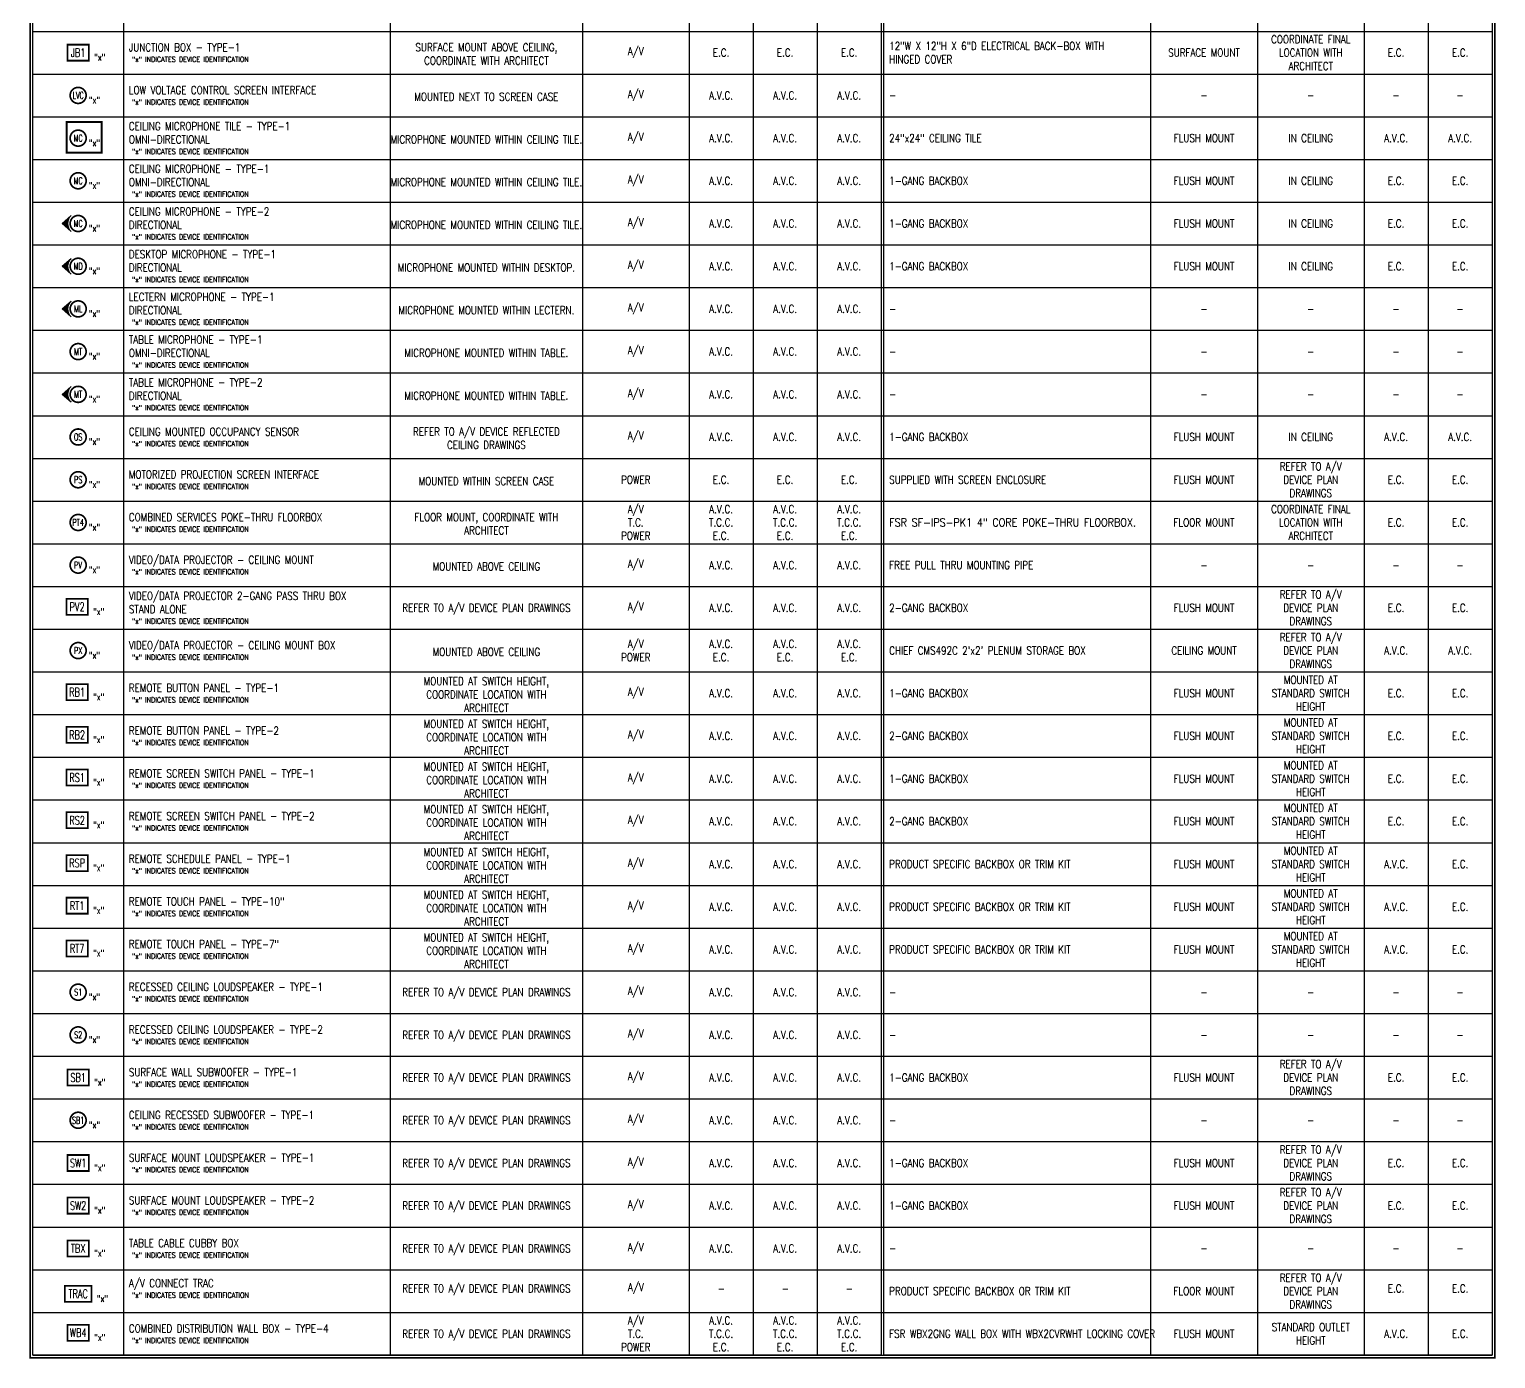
# Model space of a CAD drawing. Extents: x 0 to 73.7, y 0 to 29.5.
# Drawn here: x 58.8 to 73.11, y 3.16 to 16.13 of the extents above; entities that cross this region are included whole.
import ezdxf
from ezdxf.enums import TextEntityAlignment as Align

# ---------------------------------------------------------------- set-up
doc = ezdxf.new("R2010")
doc.units = 0
doc.header["$MEASUREMENT"] = 0
doc.layers.get('0').update_dxf_attribs({"linetype": 'CONTINUOUS'})
for name, color, linetype in [('AV-Anno-Text', 1, 'CONTINUOUS'), ('AV-Flor-Elec-Devc', 160, 'CONTINUOUS'), ('TEXT-MEDIUM', 1, 'CONTINUOUS'), ('TEXT-SMALL', 7, 'CONTINUOUS')]:
    doc.layers.add(name, color=color, linetype=linetype)
doc.styles.add('NARROW', font='ROMANS.shx', dxfattribs={"width": 0.8})
doc.styles.add('ROMANS', font='romans', dxfattribs={"width": 0.875})

# ---------------------------------------------------------------- blocks, each defined once
blk = doc.blocks.new('DEV-RND')
at = {"const_width": 0.02}
blk.add_lwpolyline([(-0.09375, 0, -1), (0.09375, 0, -1)], format="xyb", close=True, dxfattribs=at)
at = {"layer": 'TEXT-MEDIUM', "style": 'ROMANS', "width": 0.7}
blk.add_attdef('DEV-RND', text='', height=0.08, dxfattribs=at).set_placement((0, 0), align=Align.MIDDLE)
at = {"layer": 'TEXT-SMALL', "style": 'ROMANS', "width": 0.8}
blk.add_attdef('ID', (0.125, -0.09375), '', height=0.07812, dxfattribs=at)
blk = doc.blocks.new('DEV-RECT')
at = {"const_width": 0.02}
blk.add_lwpolyline([(-0.125, -0.09375), (0.125, -0.09375), (0.125, 0.09375), (-0.125, 0.09375)], close=True, dxfattribs=at)
at = {"layer": 'TEXT-MEDIUM', "style": 'ROMANS', "width": 0.7}
blk.add_attdef('DEV-RECT', text='', height=0.1, dxfattribs=at).set_placement((0, 0), align=Align.MIDDLE)
at = {"layer": 'TEXT-SMALL', "style": 'ROMANS', "width": 0.8}
blk.add_attdef('ID', (0.1875, -0.09375), '', height=0.07812, dxfattribs=at)
blk = doc.blocks.new('Dev-Round-Arrow')
h = blk.add_hatch(color=256)
edge = h.paths.add_edge_path()
edge.add_arc((0, 0), 0.124, -48.3614, 48.3614)
edge.add_line((0.082, 0.092), (0.186, 0))
edge.add_line((0.186, 0), (0.082, -0.092))
blk.add_lwpolyline([(0.082, -0.092, 0.449013), (0.082, 0.092), (0.186, 0)], format="xyb", close=True)
blk = doc.blocks.new('dev-wide')
at = {"const_width": 0.02}
blk.add_lwpolyline([(-0.15625, -0.09375), (0.15625, -0.09375), (0.15625, 0.09375), (-0.15625, 0.09375)], close=True, dxfattribs=at)
at = {"layer": 'TEXT-MEDIUM', "style": 'ROMANS', "width": 0.7}
blk.add_attdef('DEV-WIDE', text='', height=0.1, dxfattribs=at).set_placement((0, 0), align=Align.MIDDLE)
at = {"layer": 'TEXT-SMALL', "style": 'ROMANS', "width": 0.8}
blk.add_attdef('ID', (0.21875, -0.09375), '', height=0.07812, dxfattribs=at)

msp = doc.modelspace()

# ---------------------------------------------------------------- linework, layer by layer
at = {"linetype": 'Continuous'}
for p, q in [((59.719, 28.874), (59.719, 3.197)), ((62.323, 28.874), (62.323, 3.197)), ((64.198, 28.874), (64.198, 3.197)), ((65.24, 28.874), (65.24, 3.197)), ((65.865, 28.874), (65.865, 3.197)), ((66.49, 28.874), (66.49, 3.197)), ((69.745, 28.874), (69.745, 3.197)), ((70.787, 28.874), (70.787, 3.197)), ((71.829, 28.874), (71.829, 3.197)), ((72.454, 28.874), (72.454, 3.197)), ((58.834, 16.114), (73.079, 16.114)), ((58.834, 15.697), (73.079, 15.697)), ((58.834, 15.281), (73.079, 15.281)), ((58.834, 15.281), (73.079, 15.281)), ((58.834, 14.864), (73.079, 14.864)), ((58.834, 14.447), (73.079, 14.447)), ((58.834, 14.031), (73.079, 14.031)), ((58.834, 13.614), (73.079, 13.614)), ((58.834, 13.197), (73.079, 13.197)), ((58.834, 12.781), (73.079, 12.781)), ((58.834, 12.364), (73.079, 12.364)), ((58.834, 11.947), (73.079, 11.947)), ((58.834, 11.947), (73.079, 11.947)), ((58.834, 11.531), (73.079, 11.531)), ((58.834, 11.531), (73.079, 11.531)), ((58.834, 11.114), (73.079, 11.114)), ((58.834, 10.697), (73.079, 10.697)), ((58.834, 10.281), (73.079, 10.281)), ((58.834, 9.864), (73.079, 9.864)), ((58.834, 9.447), (73.079, 9.447)), ((58.834, 9.031), (73.079, 9.031)), ((58.834, 8.614), (73.079, 8.614)), ((58.834, 8.197), (73.079, 8.197)), ((58.834, 7.781), (73.079, 7.781)), ((58.834, 7.364), (73.079, 7.364)), ((58.834, 6.947), (73.079, 6.947)), ((58.834, 6.947), (73.079, 6.947)), ((58.834, 6.947), (73.079, 6.947)), ((58.834, 6.947), (73.079, 6.947)), ((58.834, 6.531), (73.079, 6.531)), ((58.834, 6.114), (73.079, 6.114)), ((58.834, 6.114), (73.079, 6.114)), ((58.834, 5.697), (73.079, 5.697)), ((58.834, 5.281), (73.079, 5.281)), ((58.834, 4.864), (73.079, 4.864)), ((58.834, 4.447), (73.079, 4.447)), ((58.834, 4.031), (73.079, 4.031)), ((58.834, 3.614), (73.079, 3.614)), ((58.834, 3.197), (73.079, 3.197)), ((58.834, 3.197), (67.115, 3.197))]:
    msp.add_line(p, q, dxfattribs=at)
at = {"const_width": 0.0167}
msp.add_lwpolyline([(58.808, 29.083), (73.105, 29.083), (73.105, 3.171), (58.808, 3.171)], close=True, dxfattribs=at)
for points in [[(58.834, 28.874), (67.115, 28.874), (67.115, 3.197), (58.834, 3.197)], [(67.141, 28.874), (73.079, 28.874), (73.079, 3.197), (67.141, 3.197)]]:
    msp.add_lwpolyline(points, close=True)
at = {"layer": 'AV-Flor-Elec-Devc', "const_width": 0.02}
msp.add_lwpolyline([(59.163, 15.229), (59.506, 15.229), (59.506, 14.93), (59.163, 14.93)], close=True, dxfattribs=at)

# ---------------------------------------------------------------- block references
at = {"layer": 'AV-Flor-Elec-Devc', "xscale": 0.833333333333333, "yscale": 0.833333333333333, "zscale": 0.833333333333333}
for name, p, values in [('DEV-RECT', (59.276, 15.906), {'DEV-RECT': 'JB1', 'ID': '"x"'}), ('DEV-RND', (59.276, 15.072), {'DEV-RND': 'MC', 'ID': '"x"'}), ('DEV-RND', (59.276, 14.656), {'DEV-RND': 'MC', 'ID': '"x"'}), ('DEV-RND', (59.276, 14.239), {'DEV-RND': 'MC', 'ID': '"x"'}), ('DEV-RND', (59.276, 13.822), {'DEV-RND': 'MD', 'ID': '"x"'}), ('DEV-RND', (59.276, 13.406), {'DEV-RND': 'ML', 'ID': '"x"'}), ('DEV-RND', (59.276, 12.989), {'DEV-RND': 'MT', 'ID': '"x"'}), ('DEV-RND', (59.276, 12.572), {'DEV-RND': 'MT', 'ID': '"x"'}), ('DEV-RND', (59.276, 12.156), {'DEV-RND': 'OS', 'ID': '"x"'}), ('DEV-RND', (59.276, 11.739), {'DEV-RND': 'PS', 'ID': '"x"'}), ('DEV-RND', (59.276, 10.906), {'DEV-RND': 'PV', 'ID': '"x"'}), ('DEV-RECT', (59.266, 10.499), {'DEV-RECT': 'PV2', 'ID': '"x"'}), ('DEV-RND', (59.276, 10.072), {'DEV-RND': 'PX', 'ID': '"x"'}), ('DEV-RECT', (59.266, 9.666), {'DEV-RECT': 'RB1', 'ID': '"x"'}), ('DEV-RECT', (59.266, 9.249), {'DEV-RECT': 'RB2', 'ID': '"x"'}), ('DEV-RECT', (59.266, 8.833), {'DEV-RECT': 'RS1', 'ID': '"x"'}), ('DEV-RECT', (59.266, 8.416), {'DEV-RECT': 'RS2', 'ID': '"x"'}), ('DEV-RECT', (59.266, 7.999), {'DEV-RECT': 'RSP', 'ID': '"x"'}), ('DEV-RECT', (59.266, 7.583), {'DEV-RECT': 'RT1', 'ID': '"x"'}), ('DEV-RECT', (59.266, 7.166), {'DEV-RECT': 'RT7', 'ID': '"x"'}), ('DEV-RND', (59.276, 6.739), {'DEV-RND': 'S1', 'ID': '"x"'}), ('DEV-RND', (59.276, 6.322), {'DEV-RND': 'S2', 'ID': '"x"'}), ('DEV-RECT', (59.276, 5.906), {'DEV-RECT': 'SB1', 'ID': '"x"'}), ('DEV-RECT', (59.276, 5.072), {'DEV-RECT': 'SW1', 'ID': '"x"'}), ('DEV-RECT', (59.276, 4.656), {'DEV-RECT': 'SW2', 'ID': '"x"'}), ('DEV-RECT', (59.276, 4.239), {'DEV-RECT': 'TBX', 'ID': '"x"'}), ('dev-wide', (59.276, 3.796), {'DEV-WIDE': 'TRAC', 'ID': '"x"'}), ('DEV-RECT', (59.276, 3.416), {'DEV-RECT': 'WB4', 'ID': '"x"'})]:
    msp.add_blockref(name, p, dxfattribs=at).add_auto_attribs(values)
at = {"layer": 'AV-Flor-Elec-Devc'}
ref = msp.add_blockref('DEV-RND', (59.276, 15.489), dxfattribs=dict(at, xscale=0.833333333333333, yscale=0.833333333333333, zscale=0.833333333333333))
ref.add_attrib('DEV-RND', 'LVC', dxfattribs={"layer": 'TEXT-MEDIUM', "height": 0.0667, "style": 'ROMANS', "width": 0.65}).set_placement((59.276, 15.489), align=Align.MIDDLE)
ref.add_attrib('ID', '"x"', (59.381, 15.411), dxfattribs={"layer": 'TEXT-SMALL', "height": 0.0651, "style": 'ROMANS', "width": 0.8})
at = {"layer": 'AV-Flor-Elec-Devc', "xscale": 0.833333333333333, "yscale": 0.833333333333333, "zscale": 0.833333333333333, "rotation": 180}
for p in [(59.276, 14.239), (59.276, 13.822), (59.276, 13.406), (59.276, 12.572)]:
    msp.add_blockref('Dev-Round-Arrow', p, dxfattribs=at)
at = {"layer": 'AV-Flor-Elec-Devc'}
ref = msp.add_blockref('DEV-RND', (59.276, 11.322), dxfattribs=dict(at, xscale=0.833333333333333, yscale=0.833333333333333, zscale=0.833333333333333))
ref.add_attrib('DEV-RND', 'PT4', dxfattribs={"layer": 'TEXT-MEDIUM', "height": 0.0667, "style": 'ROMANS', "width": 0.65}).set_placement((59.276, 11.322), align=Align.MIDDLE)
ref.add_attrib('ID', '"x"', (59.381, 11.244), dxfattribs={"layer": 'TEXT-SMALL', "height": 0.0651, "style": 'ROMANS', "width": 0.8})
ref = msp.add_blockref('DEV-RND', (59.276, 5.489), dxfattribs=dict(at, xscale=0.833333333333333, yscale=0.833333333333333, zscale=0.833333333333333))
ref.add_attrib('DEV-RND', 'SB1', dxfattribs={"layer": 'TEXT-MEDIUM', "height": 0.0667, "style": 'ROMANS', "width": 0.65}).set_placement((59.276, 5.489), align=Align.MIDDLE)
ref.add_attrib('ID', '"x"', (59.381, 5.411), dxfattribs={"layer": 'TEXT-SMALL', "height": 0.0651, "style": 'ROMANS', "width": 0.8})

# ---------------------------------------------------------------- texts
at = {"layer": 'AV-Anno-Text', "style": 'NARROW'}
for s, insert, char_height, width, attachment_point in [('JUNCTION BOX - TYPE-1\\P{\\H0.6563x;\\C7; "x" INDICATES DEVICE IDENTIFICATION}', (59.771, 15.906), 0.07812, 2.5, 4), ('SURFACE MOUNT ABOVE CEILING, COORDINATE WITH ARCHITECT', (63.261, 15.893), 0.07812, 1.77083, 5), ('A/V', (64.719, 15.906), 0.0781, 0.9375, 5), ('E.C.', (65.552, 15.906), 0.0781, 0.52083, 5), ('E.C.', (66.177, 15.906), 0.0781, 0.52083, 5), ('E.C.', (66.802, 15.906), 0.0781, 0.52083, 5), ('LOW VOLTAGE CONTROL SCREEN INTERFACE\\P{\\H0.6563x;\\C7; "x" INDICATES DEVICE IDENTIFICATION}', (59.771, 15.489), 0.07812, 2.5, 4), ('MOUNTED NEXT TO SCREEN CASE ', (63.261, 15.476), 0.07812, 1.77083, 5), ('A/V', (64.719, 15.489), 0.0781, 0.9375, 5), ('A.V.C.', (65.552, 15.489), 0.0781, 0.52083, 5), ('A.V.C.', (66.177, 15.489), 0.0781, 0.52083, 5), ('A.V.C.', (66.802, 15.489), 0.0781, 0.52083, 5), ('CEILING MICROPHONE TILE - TYPE-1\\POMNI-DIRECTIONAL\\P{\\H0.6563x;\\C7; "x" INDICATES DEVICE IDENTIFICATION}', (59.771, 15.072), 0.07812, 2.5, 4), ('MICROPHONE MOUNTED WITHIN CEILING TILE.', (63.261, 15.059), 0.07812, 1.77083, 5), ('A/V', (64.719, 15.072), 0.0781, 0.9375, 5), ('A.V.C.', (65.552, 15.072), 0.0781, 0.52083, 5), ('A.V.C.', (66.177, 15.072), 0.0781, 0.52083, 5), ('A.V.C.', (66.802, 15.072), 0.0781, 0.52083, 5), ('CEILING MICROPHONE - TYPE-1\\POMNI-DIRECTIONAL\\P{\\H0.6563x;\\C7; "x" INDICATES DEVICE IDENTIFICATION}', (59.771, 14.656), 0.07812, 2.5, 4), ('MICROPHONE MOUNTED WITHIN CEILING TILE.', (63.261, 14.643), 0.07812, 1.77083, 5), ('A/V', (64.719, 14.656), 0.0781, 0.9375, 5), ('A.V.C.', (65.552, 14.656), 0.0781, 0.52083, 5), ('A.V.C.', (66.177, 14.656), 0.0781, 0.52083, 5), ('A.V.C.', (66.802, 14.656), 0.0781, 0.52083, 5), ('CEILING MICROPHONE - TYPE-2\\PDIRECTIONAL\\P{\\H0.6563x;\\C7; "x" INDICATES DEVICE IDENTIFICATION}', (59.771, 14.239), 0.07812, 2.5, 4), ('MICROPHONE MOUNTED WITHIN CEILING TILE.', (63.261, 14.226), 0.07812, 1.77083, 5), ('A/V', (64.719, 14.239), 0.0781, 0.9375, 5), ('A.V.C.', (65.552, 14.239), 0.0781, 0.52083, 5), ('A.V.C.', (66.177, 14.239), 0.0781, 0.52083, 5), ('A.V.C.', (66.802, 14.239), 0.0781, 0.52083, 5), ('DESKTOP MICROPHONE - TYPE-1\\PDIRECTIONAL\\P{\\H0.6563x;\\C7; "x" INDICATES DEVICE IDENTIFICATION}', (59.771, 13.822), 0.07812, 2.5, 4), ('A/V', (64.719, 13.822), 0.0781, 0.9375, 5), ('MICROPHONE MOUNTED WITHIN DESKTOP.', (63.261, 13.809), 0.07812, 1.77083, 5), ('A.V.C.', (65.552, 13.822), 0.0781, 0.52083, 5), ('A.V.C.', (66.177, 13.822), 0.0781, 0.52083, 5), ('A.V.C.', (66.802, 13.822), 0.0781, 0.52083, 5), ('LECTERN MICROPHONE - TYPE-1\\PDIRECTIONAL\\P{\\H0.6563x;\\C7; "x" INDICATES DEVICE IDENTIFICATION}', (59.771, 13.406), 0.07812, 2.5, 4), ('A/V', (64.719, 13.406), 0.0781, 0.9375, 5), ('MICROPHONE MOUNTED WITHIN LECTERN.', (63.261, 13.393), 0.07812, 1.77083, 5), ('A.V.C.', (65.552, 13.406), 0.0781, 0.52083, 5), ('A.V.C.', (66.177, 13.406), 0.0781, 0.52083, 5), ('A.V.C.', (66.802, 13.406), 0.0781, 0.52083, 5), ('TABLE MICROPHONE - TYPE-1\\POMNI-DIRECTIONAL\\P{\\H0.6563x;\\C7; "x" INDICATES DEVICE IDENTIFICATION}', (59.771, 12.989), 0.07812, 2.5, 4), ('A/V', (64.719, 12.989), 0.0781, 0.9375, 5), ('A.V.C.', (65.552, 12.989), 0.0781, 0.52083, 5), ('A.V.C.', (66.177, 12.989), 0.0781, 0.52083, 5), ('A.V.C.', (66.802, 12.989), 0.0781, 0.52083, 5), ('MICROPHONE MOUNTED WITHIN TABLE.', (63.261, 12.976), 0.07812, 1.77083, 5), ('TABLE MICROPHONE - TYPE-2\\PDIRECTIONAL\\P{\\H0.6563x;\\C7; "x" INDICATES DEVICE IDENTIFICATION}', (59.771, 12.572), 0.07812, 2.5, 4), ('MICROPHONE MOUNTED WITHIN TABLE.', (63.261, 12.559), 0.07812, 1.77083, 5), ('A/V', (64.719, 12.572), 0.0781, 0.9375, 5), ('A.V.C.', (65.552, 12.572), 0.0781, 0.52083, 5), ('A.V.C.', (66.177, 12.572), 0.0781, 0.52083, 5), ('A.V.C.', (66.802, 12.572), 0.0781, 0.52083, 5), ('CEILING MOUNTED OCCUPANCY SENSOR\\P{\\H0.6563x;\\C7; "x" INDICATES DEVICE IDENTIFICATION}', (59.771, 12.156), 0.07812, 2.5, 4), ('REFER TO A/V DEVICE REFLECTED CEILING DRAWINGS', (63.261, 12.143), 0.07812, 1.77083, 5), ('A/V', (64.719, 12.156), 0.0781, 0.9375, 5), ('A.V.C.', (65.552, 12.156), 0.0781, 0.52083, 5), ('A.V.C.', (66.177, 12.156), 0.0781, 0.52083, 5), ('A.V.C.', (66.802, 12.156), 0.0781, 0.52083, 5), ('MOTORIZED PROJECTION SCREEN INTERFACE\\P{\\H0.6563x;\\C7; "x" INDICATES DEVICE IDENTIFICATION}', (59.771, 11.739), 0.07812, 2.5, 4), ('MOUNTED WITHIN SCREEN CASE', (63.261, 11.726), 0.07812, 1.77083, 5), ('POWER', (64.719, 11.739), 0.0781, 0.9375, 5), ('E.C.', (65.552, 11.739), 0.0781, 0.52083, 5), ('E.C.', (66.177, 11.739), 0.0781, 0.52083, 5), ('E.C.', (66.802, 11.739), 0.0781, 0.52083, 5), ('A/V\\PT.C.\\PPOWER', (64.719, 11.322), 0.0781, 0.9375, 5), ('A.V.C.\\PT.C.C.\\PE.C.', (65.552, 11.322), 0.0781, 0.52083, 5), ('A.V.C.\\PT.C.C.\\PE.C.', (66.177, 11.322), 0.0781, 0.52083, 5), ('A.V.C.\\PT.C.C.\\PE.C.', (66.802, 11.322), 0.0781, 0.52083, 5), ('COMBINED SERVICES POKE-THRU FLOORBOX\\P{\\H0.6563x;\\C7; "x" INDICATES DEVICE IDENTIFICATION}', (59.771, 11.322), 0.07812, 2.5, 4), ('FLOOR MOUNT, COORDINATE WITH ARCHITECT', (63.261, 11.309), 0.07812, 1.77083, 5), ('VIDEO/DATA PROJECTOR - CEILING MOUNT\\P{\\H0.6563x;\\C7; "x" INDICATES DEVICE IDENTIFICATION}', (59.771, 10.906), 0.07812, 2.5, 4), ('MOUNTED ABOVE CEILING', (63.261, 10.893), 0.07812, 1.77083, 5), ('A/V', (64.719, 10.906), 0.0781, 0.9375, 5), ('A.V.C.', (65.552, 10.906), 0.0781, 0.52083, 5), ('A.V.C.', (66.177, 10.906), 0.0781, 0.52083, 5), ('A.V.C.', (66.802, 10.906), 0.0781, 0.52083, 5), ('VIDEO/DATA PROJECTOR 2-GANG PASS THRU BOX\\PSTAND ALONE\\P{\\H0.6563x;\\C7; "x" INDICATES DEVICE IDENTIFICATION}', (59.771, 10.489), 0.07812, 2.5, 4), ('REFER TO A/V DEVICE PLAN DRAWINGS', (63.261, 10.476), 0.07812, 1.77083, 5), ('A/V', (64.719, 10.489), 0.0781, 0.9375, 5), ('A.V.C.', (65.552, 10.489), 0.0781, 0.52083, 5), ('A.V.C.', (66.177, 10.489), 0.0781, 0.52083, 5), ('A.V.C.', (66.802, 10.489), 0.0781, 0.52083, 5), ('VIDEO/DATA PROJECTOR - CEILING MOUNT BOX\\P{\\H0.6563x;\\C7; "x" INDICATES DEVICE IDENTIFICATION}', (59.771, 10.072), 0.07812, 2.5, 4), ('A/V\\PPOWER', (64.719, 10.072), 0.0781, 0.9375, 5), ('A.V.C.\\PE.C.', (65.552, 10.072), 0.0781, 0.52083, 5), ('A.V.C.\\PE.C.', (66.177, 10.072), 0.0781, 0.52083, 5), ('A.V.C.\\PE.C.', (66.802, 10.072), 0.0781, 0.52083, 5), ('MOUNTED ABOVE CEILING', (63.261, 10.059), 0.07812, 1.77083, 5), ('REMOTE BUTTON PANEL - TYPE-1\\P{\\H0.6563x;\\C7; "x" INDICATES DEVICE IDENTIFICATION}', (59.771, 9.656), 0.07812, 2.5, 4), ('MOUNTED AT SWITCH HEIGHT, COORDINATE LOCATION WITH ARCHITECT', (63.261, 9.643), 0.07812, 1.77083, 5), ('A/V', (64.719, 9.656), 0.0781, 0.9375, 5), ('A.V.C.', (65.552, 9.656), 0.0781, 0.52083, 5), ('A.V.C.', (66.177, 9.656), 0.0781, 0.52083, 5), ('A.V.C.', (66.802, 9.656), 0.0781, 0.52083, 5), ('REMOTE BUTTON PANEL - TYPE-2\\P{\\H0.6563x;\\C7; "x" INDICATES DEVICE IDENTIFICATION}', (59.771, 9.239), 0.07812, 2.5, 4), ('MOUNTED AT SWITCH HEIGHT, COORDINATE LOCATION WITH ARCHITECT', (63.261, 9.226), 0.07812, 1.77083, 5), ('A/V', (64.719, 9.239), 0.0781, 0.9375, 5), ('A.V.C.', (65.552, 9.239), 0.0781, 0.52083, 5), ('A.V.C.', (66.177, 9.239), 0.0781, 0.52083, 5), ('A.V.C.', (66.802, 9.239), 0.0781, 0.52083, 5), ('REMOTE SCREEN SWITCH PANEL - TYPE-1\\P{\\H0.6563x;\\C7; "x" INDICATES DEVICE IDENTIFICATION}', (59.771, 8.822), 0.07812, 2.5, 4), ('MOUNTED AT SWITCH HEIGHT, COORDINATE LOCATION WITH ARCHITECT', (63.261, 8.809), 0.07812, 1.77083, 5), ('A/V', (64.719, 8.822), 0.0781, 0.9375, 5), ('A.V.C.', (65.552, 8.822), 0.0781, 0.52083, 5), ('A.V.C.', (66.177, 8.822), 0.0781, 0.52083, 5), ('A.V.C.', (66.802, 8.822), 0.0781, 0.52083, 5), ('REMOTE SCREEN SWITCH PANEL - TYPE-2\\P{\\H0.6563x;\\C7; "x" INDICATES DEVICE IDENTIFICATION}', (59.771, 8.406), 0.07812, 2.5, 4), ('MOUNTED AT SWITCH HEIGHT, COORDINATE LOCATION WITH ARCHITECT', (63.261, 8.393), 0.07812, 1.77083, 5), ('A/V', (64.719, 8.406), 0.0781, 0.9375, 5), ('A.V.C.', (65.552, 8.406), 0.0781, 0.52083, 5), ('A.V.C.', (66.177, 8.406), 0.0781, 0.52083, 5), ('A.V.C.', (66.802, 8.406), 0.0781, 0.52083, 5), ('REMOTE SCHEDULE PANEL - TYPE-1\\P{\\H0.6563x;\\C7; "x" INDICATES DEVICE IDENTIFICATION}', (59.771, 7.989), 0.07812, 2.5, 4), ('MOUNTED AT SWITCH HEIGHT, COORDINATE LOCATION WITH ARCHITECT', (63.261, 7.976), 0.07812, 1.77083, 5), ('A/V', (64.719, 7.989), 0.0781, 0.9375, 5), ('A.V.C.', (65.552, 7.989), 0.0781, 0.52083, 5), ('A.V.C.', (66.177, 7.989), 0.0781, 0.52083, 5), ('A.V.C.', (66.802, 7.989), 0.0781, 0.52083, 5), ('REMOTE TOUCH PANEL - TYPE-10"\\P{\\H0.6563x;\\C7; "x" INDICATES DEVICE IDENTIFICATION}', (59.771, 7.572), 0.07812, 2.5, 4), ('MOUNTED AT SWITCH HEIGHT, COORDINATE LOCATION WITH ARCHITECT', (63.261, 7.559), 0.07812, 1.77083, 5), ('A/V', (64.719, 7.572), 0.0781, 0.9375, 5), ('A.V.C.', (65.552, 7.572), 0.0781, 0.52083, 5), ('A.V.C.', (66.177, 7.572), 0.0781, 0.52083, 5), ('A.V.C.', (66.802, 7.572), 0.0781, 0.52083, 5), ('MOUNTED AT SWITCH HEIGHT, COORDINATE LOCATION WITH ARCHITECT', (63.261, 7.143), 0.07812, 1.77083, 5), ('REMOTE TOUCH PANEL - TYPE-7"\\P{\\H0.6563x;\\C7; "x" INDICATES DEVICE IDENTIFICATION}', (59.771, 7.156), 0.07812, 2.5, 4), ('A/V', (64.719, 7.156), 0.0781, 0.9375, 5), ('A.V.C.', (65.552, 7.156), 0.0781, 0.52083, 5), ('A.V.C.', (66.177, 7.156), 0.0781, 0.52083, 5), ('A.V.C.', (66.802, 7.156), 0.0781, 0.52083, 5), ('RECESSED CEILING LOUDSPEAKER - TYPE-1\\P{\\H0.6563x;\\C7; "x" INDICATES DEVICE IDENTIFICATION}', (59.771, 6.739), 0.07812, 2.5, 4), ('REFER TO A/V DEVICE PLAN DRAWINGS', (63.261, 6.726), 0.07812, 1.77083, 5), ('A/V', (64.719, 6.739), 0.0781, 0.9375, 5), ('A.V.C.', (65.552, 6.739), 0.0781, 0.52083, 5), ('A.V.C.', (66.177, 6.739), 0.0781, 0.52083, 5), ('A.V.C.', (66.802, 6.739), 0.0781, 0.52083, 5), ('RECESSED CEILING LOUDSPEAKER - TYPE-2\\P{\\H0.6563x;\\C7; "x" INDICATES DEVICE IDENTIFICATION}', (59.771, 6.322), 0.07812, 2.5, 4), ('REFER TO A/V DEVICE PLAN DRAWINGS', (63.261, 6.309), 0.07812, 1.77083, 5), ('A/V', (64.719, 6.322), 0.0781, 0.9375, 5), ('A.V.C.', (65.552, 6.322), 0.0781, 0.52083, 5), ('A.V.C.', (66.177, 6.322), 0.0781, 0.52083, 5), ('A.V.C.', (66.802, 6.322), 0.0781, 0.52083, 5), ('SURFACE WALL SUBWOOFER - TYPE-1\\P{\\H0.6563x;\\C7; "x" INDICATES DEVICE IDENTIFICATION}', (59.771, 5.906), 0.07812, 2.5, 4), ('REFER TO A/V DEVICE PLAN DRAWINGS', (63.261, 5.893), 0.07812, 1.77083, 5), ('A/V', (64.719, 5.906), 0.0781, 0.9375, 5), ('A.V.C.', (65.552, 5.906), 0.0781, 0.52083, 5), ('A.V.C.', (66.177, 5.906), 0.0781, 0.52083, 5), ('A.V.C.', (66.802, 5.906), 0.0781, 0.52083, 5), ('CEILING RECESSED SUBWOOFER - TYPE-1\\P{\\H0.6563x;\\C7; "x" INDICATES DEVICE IDENTIFICATION}', (59.771, 5.489), 0.07812, 2.5, 4), ('REFER TO A/V DEVICE PLAN DRAWINGS', (63.261, 5.476), 0.07812, 1.77083, 5), ('A/V', (64.719, 5.489), 0.0781, 0.9375, 5), ('A.V.C.', (65.552, 5.489), 0.0781, 0.52083, 5), ('A.V.C.', (66.177, 5.489), 0.0781, 0.52083, 5), ('A.V.C.', (66.802, 5.489), 0.0781, 0.52083, 5), ('SURFACE MOUNT LOUDSPEAKER - TYPE-1\\P{\\H0.6563x;\\C7; "x" INDICATES DEVICE IDENTIFICATION}', (59.771, 5.072), 0.07812, 2.5, 4), ('REFER TO A/V DEVICE PLAN DRAWINGS', (63.261, 5.059), 0.07812, 1.77083, 5), ('A/V', (64.719, 5.072), 0.0781, 0.9375, 5), ('A.V.C.', (65.552, 5.072), 0.0781, 0.52083, 5), ('A.V.C.', (66.177, 5.072), 0.0781, 0.52083, 5), ('A.V.C.', (66.802, 5.072), 0.0781, 0.52083, 5), ('FLUSH MOUNT', (70.266, 5.072), 0.07812, 0.9375, 5), ('E.C.', (72.141, 5.072), 0.0781, 0.52083, 5), ('E.C.', (72.766, 5.072), 0.0781, 0.52083, 5), ('SURFACE MOUNT LOUDSPEAKER - TYPE-2\\P{\\H0.6563x;\\C7; "x" INDICATES DEVICE IDENTIFICATION}', (59.771, 4.656), 0.07812, 2.5, 4), ('REFER TO A/V DEVICE PLAN DRAWINGS', (63.261, 4.643), 0.07812, 1.77083, 5), ('A/V', (64.719, 4.656), 0.0781, 0.9375, 5), ('A.V.C.', (65.552, 4.656), 0.0781, 0.52083, 5), ('A.V.C.', (66.177, 4.656), 0.0781, 0.52083, 5), ('A.V.C.', (66.802, 4.656), 0.0781, 0.52083, 5), ('FLUSH MOUNT', (70.266, 4.656), 0.07812, 0.9375, 5), ('E.C.', (72.141, 4.656), 0.0781, 0.52083, 5), ('E.C.', (72.766, 4.656), 0.0781, 0.52083, 5), ('TABLE CABLE CUBBY BOX\\P{\\H0.6563x;\\C7; "x" INDICATES DEVICE IDENTIFICATION}', (59.771, 4.239), 0.07812, 2.5, 4), ('A/V', (64.719, 4.239), 0.0781, 0.9375, 5), ('REFER TO A/V DEVICE PLAN DRAWINGS', (63.261, 4.226), 0.07812, 1.77083, 5), ('A.V.C.', (65.552, 4.239), 0.0781, 0.52083, 5), ('A.V.C.', (66.177, 4.239), 0.0781, 0.52083, 5), ('A.V.C.', (66.802, 4.239), 0.0781, 0.52083, 5), ('A/V CONNECT TRAC\\P{\\H0.6563x;\\C7; "x" INDICATES DEVICE IDENTIFICATION}', (59.772, 3.848), 0.07812, 2.5, 4), ('REFER TO A/V DEVICE PLAN DRAWINGS', (63.261, 3.835), 0.07812, 1.77083, 5), ('A/V', (64.72, 3.848), 0.0781, 0.9375, 5), ('-', (65.553, 3.848), 0.0781, 0.52083, 5), ('-', (66.178, 3.848), 0.0781, 0.52083, 5), ('-', (66.803, 3.848), 0.0781, 0.52083, 5), ('A/V\\PT.C.\\PPOWER', (64.719, 3.406), 0.0781, 0.9375, 5), ('COMBINED DISTRIBUTION WALL BOX - TYPE-4\\P{\\H0.6563x;\\C7; "x" INDICATES DEVICE IDENTIFICATION}', (59.771, 3.406), 0.07812, 2.5, 4), ('REFER TO A/V DEVICE PLAN DRAWINGS', (63.261, 3.393), 0.07812, 1.77083, 5), ('A.V.C.\\PT.C.C.\\PE.C.', (65.552, 3.406), 0.0781, 0.52083, 5), ('A.V.C.\\PT.C.C.\\PE.C.', (66.177, 3.406), 0.0781, 0.52083, 5), ('A.V.C.\\PT.C.C.\\PE.C.', (66.802, 3.406), 0.0781, 0.52083, 5), ('FSR WBX2GNG WALL BOX WITH WBX2CVRWHT LOCKING COVER', (67.193, 3.406), 0.07812, 2.5, 4), ('FLUSH MOUNT', (70.266, 3.406), 0.07812, 0.9375, 5)]:
    msp.add_mtext(s, dxfattribs=dict(at, insert=insert, char_height=char_height, width=width, attachment_point=attachment_point))
at = {"layer": 'TEXT-MEDIUM'}
for s, insert, char_height, width, attachment_point, style in [('COORDINATE FINAL LOCATION WITH ARCHITECT', (71.308, 15.906), 0.07812, 0.9375, 5, 'NARROW'), ('12"W X 12"H X 6"D ELECTRICAL BACK-BOX WITH HINGED COVER', (67.193, 15.906), 0.07812, 2.5, 4, 'NARROW'), ('SURFACE MOUNT', (70.266, 15.906), 0.07812, 0.9375, 5, 'NARROW'), ('E.C.', (72.141, 15.906), 0.0781, 0.52083, 5, 'NARROW'), ('E.C.', (72.766, 15.906), 0.0781, 0.52083, 5, 'NARROW'), ('-', (67.193, 15.489), 0.0781, 2.5, 4, 'NARROW'), ('-', (70.266, 15.489), 0.0781, 0.9375, 5, 'NARROW'), ('-', (71.308, 15.489), 0.0781, 0.9375, 5, 'NARROW'), ('-', (72.141, 15.489), 0.0781, 0.52083, 5, 'NARROW'), ('-', (72.766, 15.489), 0.0781, 0.52083, 5, 'NARROW'), ('24"x24" CEILING TILE', (67.193, 15.072), 0.07812, 2.5, 4, 'NARROW'), ('FLUSH MOUNT', (70.266, 15.072), 0.07812, 0.9375, 5, 'NARROW'), ('IN CEILING', (71.308, 15.072), 0.0781, 0.9375, 5, 'NARROW'), ('A.V.C.', (72.141, 15.072), 0.0781, 0.52083, 5, 'NARROW'), ('A.V.C.', (72.766, 15.072), 0.0781, 0.52083, 5, 'NARROW'), ('1-GANG BACKBOX', (67.193, 14.656), 0.07812, 2.5, 4, 'NARROW'), ('FLUSH MOUNT', (70.266, 14.656), 0.07812, 0.9375, 5, 'NARROW'), ('IN CEILING', (71.308, 14.656), 0.0781, 0.9375, 5, 'NARROW'), ('E.C.', (72.141, 14.656), 0.0781, 0.52083, 5, 'NARROW'), ('E.C.', (72.766, 14.656), 0.0781, 0.52083, 5, 'NARROW'), ('1-GANG BACKBOX', (67.193, 14.239), 0.07812, 2.5, 4, 'NARROW'), ('FLUSH MOUNT', (70.266, 14.239), 0.07812, 0.9375, 5, 'NARROW'), ('IN CEILING', (71.308, 14.239), 0.0781, 0.9375, 5, 'NARROW'), ('E.C.', (72.141, 14.239), 0.0781, 0.52083, 5, 'NARROW'), ('E.C.', (72.766, 14.239), 0.0781, 0.52083, 5, 'NARROW'), ('1-GANG BACKBOX', (67.193, 13.822), 0.07812, 2.5, 4, 'NARROW'), ('FLUSH MOUNT', (70.266, 13.822), 0.07812, 0.9375, 5, 'NARROW'), ('IN CEILING', (71.308, 13.822), 0.0781, 0.9375, 5, 'NARROW'), ('E.C.', (72.141, 13.822), 0.0781, 0.52083, 5, 'NARROW'), ('E.C.', (72.766, 13.822), 0.0781, 0.52083, 5, 'NARROW'), ('-', (67.193, 13.406), 0.0781, 2.5, 4, 'NARROW'), ('-', (70.266, 13.406), 0.0781, 0.9375, 5, 'NARROW'), ('-', (71.308, 13.406), 0.0781, 0.9375, 5, 'NARROW'), ('-', (72.141, 13.406), 0.0781, 0.52083, 5, 'NARROW'), ('-', (72.766, 13.406), 0.0781, 0.52083, 5, 'NARROW'), ('-', (67.193, 12.989), 0.0781, 2.5, 4, 'NARROW'), ('-', (70.266, 12.989), 0.0781, 0.9375, 5, 'NARROW'), ('-', (71.308, 12.989), 0.0781, 0.9375, 5, 'NARROW'), ('-', (72.141, 12.989), 0.0781, 0.52083, 5, 'NARROW'), ('-', (72.766, 12.989), 0.0781, 0.52083, 5, 'NARROW'), ('-', (67.193, 12.572), 0.0781, 2.5, 4, 'NARROW'), ('-', (70.266, 12.572), 0.0781, 0.9375, 5, 'NARROW'), ('-', (71.308, 12.572), 0.0781, 0.9375, 5, 'NARROW'), ('-', (72.141, 12.572), 0.0781, 0.52083, 5, 'NARROW'), ('-', (72.766, 12.572), 0.0781, 0.52083, 5, 'NARROW'), ('1-GANG BACKBOX', (67.193, 12.156), 0.07812, 2.5, 4, 'NARROW'), ('FLUSH MOUNT', (70.266, 12.156), 0.07812, 0.9375, 5, 'NARROW'), ('IN CEILING', (71.308, 12.156), 0.0781, 0.9375, 5, 'NARROW'), ('A.V.C.', (72.141, 12.156), 0.0781, 0.52083, 5, 'NARROW'), ('A.V.C.', (72.766, 12.156), 0.0781, 0.52083, 5, 'NARROW'), ('REFER TO A/V DEVICE PLAN DRAWINGS', (71.308, 11.739), 0.07812, 0.9375, 5, 'NARROW'), ('SUPPLIED WITH SCREEN ENCLOSURE', (67.193, 11.739), 0.07812, 2.5, 4, 'NARROW'), ('FLUSH MOUNT', (70.266, 11.739), 0.07812, 0.9375, 5, 'NARROW'), ('E.C.', (72.141, 11.739), 0.0781, 0.52083, 5, 'NARROW'), ('E.C.', (72.766, 11.739), 0.0781, 0.52083, 5, 'NARROW'), ('COORDINATE FINAL LOCATION WITH ARCHITECT', (71.308, 11.322), 0.07812, 0.9375, 5, 'NARROW'), ('{\\C1;FSR SF-IPS-PK1 4" CORE POKE-THRU FLOORBOX. }', (67.193, 11.322), 0.07812, 2.5, 4, 'ROMANS'), ('FLOOR MOUNT', (70.266, 11.322), 0.07812, 0.9375, 5, 'NARROW'), ('E.C.', (72.141, 11.322), 0.0781, 0.52083, 5, 'NARROW'), ('E.C.', (72.766, 11.322), 0.0781, 0.52083, 5, 'NARROW'), ('FREE PULL THRU MOUNTING PIPE', (67.193, 10.906), 0.07812, 2.5, 4, 'NARROW'), ('-', (70.266, 10.906), 0.0781, 0.9375, 5, 'NARROW'), ('-', (71.308, 10.906), 0.0781, 0.9375, 5, 'NARROW'), ('-', (72.141, 10.906), 0.0781, 0.52083, 5, 'NARROW'), ('-', (72.766, 10.906), 0.0781, 0.52083, 5, 'NARROW'), ('REFER TO A/V DEVICE PLAN DRAWINGS', (71.308, 10.489), 0.07812, 0.9375, 5, 'NARROW'), ('2-GANG BACKBOX', (67.193, 10.489), 0.07812, 2.5, 4, 'NARROW'), ('FLUSH MOUNT', (70.266, 10.489), 0.07812, 0.9375, 5, 'NARROW'), ('E.C.', (72.141, 10.489), 0.0781, 0.52083, 5, 'NARROW'), ('E.C.', (72.766, 10.489), 0.0781, 0.52083, 5, 'NARROW'), ('REFER TO A/V DEVICE PLAN DRAWINGS', (71.308, 10.072), 0.07812, 0.9375, 5, 'NARROW'), ("CHIEF CMS492C 2'x2' PLENUM STORAGE BOX", (67.193, 10.072), 0.07812, 2.5, 4, 'NARROW'), ('CEILING MOUNT', (70.266, 10.072), 0.07812, 0.9375, 5, 'NARROW'), ('A.V.C.', (72.141, 10.072), 0.0781, 0.52083, 5, 'NARROW'), ('A.V.C.', (72.766, 10.072), 0.0781, 0.52083, 5, 'NARROW'), ('MOUNTED AT STANDARD SWITCH HEIGHT', (71.308, 9.656), 0.07812, 0.9375, 5, 'NARROW'), ('1-GANG BACKBOX', (67.193, 9.656), 0.07812, 2.5, 4, 'NARROW'), ('FLUSH MOUNT', (70.266, 9.656), 0.07812, 0.9375, 5, 'NARROW'), ('E.C.', (72.141, 9.656), 0.0781, 0.52083, 5, 'NARROW'), ('E.C.', (72.766, 9.656), 0.0781, 0.52083, 5, 'NARROW'), ('MOUNTED AT STANDARD SWITCH HEIGHT', (71.308, 9.239), 0.07812, 0.9375, 5, 'NARROW'), ('2-GANG BACKBOX', (67.193, 9.239), 0.07812, 2.5, 4, 'NARROW'), ('FLUSH MOUNT', (70.266, 9.239), 0.07812, 0.9375, 5, 'NARROW'), ('E.C.', (72.141, 9.239), 0.0781, 0.52083, 5, 'NARROW'), ('E.C.', (72.766, 9.239), 0.0781, 0.52083, 5, 'NARROW'), ('MOUNTED AT STANDARD SWITCH HEIGHT', (71.308, 8.822), 0.07812, 0.9375, 5, 'NARROW'), ('1-GANG BACKBOX', (67.193, 8.822), 0.07812, 2.5, 4, 'NARROW'), ('FLUSH MOUNT', (70.266, 8.822), 0.07812, 0.9375, 5, 'NARROW'), ('E.C.', (72.141, 8.822), 0.0781, 0.52083, 5, 'NARROW'), ('E.C.', (72.766, 8.822), 0.0781, 0.52083, 5, 'NARROW'), ('MOUNTED AT STANDARD SWITCH HEIGHT', (71.308, 8.406), 0.07812, 0.9375, 5, 'NARROW'), ('2-GANG BACKBOX', (67.193, 8.406), 0.07812, 2.5, 4, 'NARROW'), ('FLUSH MOUNT', (70.266, 8.406), 0.07812, 0.9375, 5, 'NARROW'), ('E.C.', (72.141, 8.406), 0.0781, 0.52083, 5, 'NARROW'), ('E.C.', (72.766, 8.406), 0.0781, 0.52083, 5, 'NARROW'), ('PRODUCT SPECIFIC BACKBOX OR TRIM KIT', (67.193, 7.989), 0.07812, 2.5, 4, 'NARROW'), ('FLUSH MOUNT', (70.266, 7.989), 0.07812, 0.9375, 5, 'NARROW'), ('MOUNTED AT STANDARD SWITCH HEIGHT', (71.308, 7.989), 0.07812, 0.9375, 5, 'NARROW'), ('A.V.C.', (72.141, 7.989), 0.0781, 0.52083, 5, 'NARROW'), ('E.C.', (72.766, 7.989), 0.0781, 0.52083, 5, 'NARROW'), ('MOUNTED AT STANDARD SWITCH HEIGHT', (71.308, 7.572), 0.07812, 0.9375, 5, 'NARROW'), ('PRODUCT SPECIFIC BACKBOX OR TRIM KIT', (67.193, 7.572), 0.07812, 2.5, 4, 'NARROW'), ('FLUSH MOUNT', (70.266, 7.572), 0.07812, 0.9375, 5, 'NARROW'), ('A.V.C.', (72.141, 7.572), 0.0781, 0.52083, 5, 'NARROW'), ('E.C.', (72.766, 7.572), 0.0781, 0.52083, 5, 'NARROW'), ('MOUNTED AT STANDARD SWITCH HEIGHT', (71.308, 7.156), 0.07812, 0.9375, 5, 'NARROW'), ('PRODUCT SPECIFIC BACKBOX OR TRIM KIT', (67.193, 7.156), 0.07812, 2.5, 4, 'NARROW'), ('FLUSH MOUNT', (70.266, 7.156), 0.07812, 0.9375, 5, 'NARROW'), ('A.V.C.', (72.141, 7.156), 0.0781, 0.52083, 5, 'NARROW'), ('E.C.', (72.766, 7.156), 0.0781, 0.52083, 5, 'NARROW'), ('-', (67.193, 6.739), 0.0781, 2.5, 4, 'NARROW'), ('-', (70.266, 6.739), 0.0781, 0.9375, 5, 'NARROW'), ('-', (71.308, 6.739), 0.0781, 0.9375, 5, 'NARROW'), ('-', (72.141, 6.739), 0.0781, 0.52083, 5, 'NARROW'), ('-', (72.766, 6.739), 0.0781, 0.52083, 5, 'NARROW'), ('-', (67.193, 6.322), 0.0781, 2.5, 4, 'NARROW'), ('-', (70.266, 6.322), 0.0781, 0.9375, 5, 'NARROW'), ('-', (71.308, 6.322), 0.0781, 0.9375, 5, 'NARROW'), ('-', (72.141, 6.322), 0.0781, 0.52083, 5, 'NARROW'), ('-', (72.766, 6.322), 0.0781, 0.52083, 5, 'NARROW'), ('REFER TO A/V DEVICE PLAN DRAWINGS', (71.308, 5.906), 0.07812, 0.9375, 5, 'NARROW'), ('1-GANG BACKBOX', (67.193, 5.906), 0.07812, 2.5, 4, 'NARROW'), ('FLUSH MOUNT', (70.266, 5.906), 0.07812, 0.9375, 5, 'NARROW'), ('E.C.', (72.141, 5.906), 0.0781, 0.52083, 5, 'NARROW'), ('E.C.', (72.766, 5.906), 0.0781, 0.52083, 5, 'NARROW'), ('-', (67.193, 5.489), 0.0781, 2.5, 4, 'NARROW'), ('-', (70.266, 5.489), 0.0781, 0.9375, 5, 'NARROW'), ('-', (71.308, 5.489), 0.0781, 0.9375, 5, 'NARROW'), ('-', (72.141, 5.489), 0.0781, 0.52083, 5, 'NARROW'), ('-', (72.766, 5.489), 0.0781, 0.52083, 5, 'NARROW'), ('REFER TO A/V DEVICE PLAN DRAWINGS', (71.308, 5.072), 0.07812, 0.9375, 5, 'NARROW'), ('1-GANG BACKBOX', (67.193, 5.072), 0.07812, 2.5, 4, 'NARROW'), ('REFER TO A/V DEVICE PLAN DRAWINGS', (71.308, 4.656), 0.07812, 0.9375, 5, 'NARROW'), ('1-GANG BACKBOX', (67.193, 4.656), 0.07812, 2.5, 4, 'NARROW'), ('-', (67.193, 4.239), 0.0781, 2.5, 4, 'NARROW'), ('-', (70.266, 4.239), 0.0781, 0.9375, 5, 'NARROW'), ('-', (71.308, 4.239), 0.0781, 0.9375, 5, 'NARROW'), ('-', (72.141, 4.239), 0.0781, 0.52083, 5, 'NARROW'), ('-', (72.766, 4.239), 0.0781, 0.52083, 5, 'NARROW'), ('REFER TO A/V DEVICE PLAN DRAWINGS', (71.308, 3.822), 0.07812, 0.9375, 5, 'NARROW'), ('E.C.', (72.141, 3.848), 0.0781, 0.52083, 5, 'NARROW'), ('E.C.', (72.766, 3.848), 0.0781, 0.52083, 5, 'NARROW'), ('PRODUCT SPECIFIC BACKBOX OR TRIM KIT', (67.193, 3.822), 0.07812, 2.5, 4, 'NARROW'), ('FLOOR MOUNT', (70.266, 3.822), 0.07812, 0.9375, 5, 'NARROW'), ('STANDARD OUTLET HEIGHT', (71.308, 3.406), 0.07812, 0.9375, 5, 'NARROW'), ('A.V.C.', (72.141, 3.406), 0.0781, 0.52083, 5, 'NARROW'), ('E.C.', (72.766, 3.406), 0.0781, 0.52083, 5, 'NARROW')]:
    msp.add_mtext(s, dxfattribs=dict(at, insert=insert, char_height=char_height, width=width, attachment_point=attachment_point, style=style))

doc.saveas('drawing.dxf')
